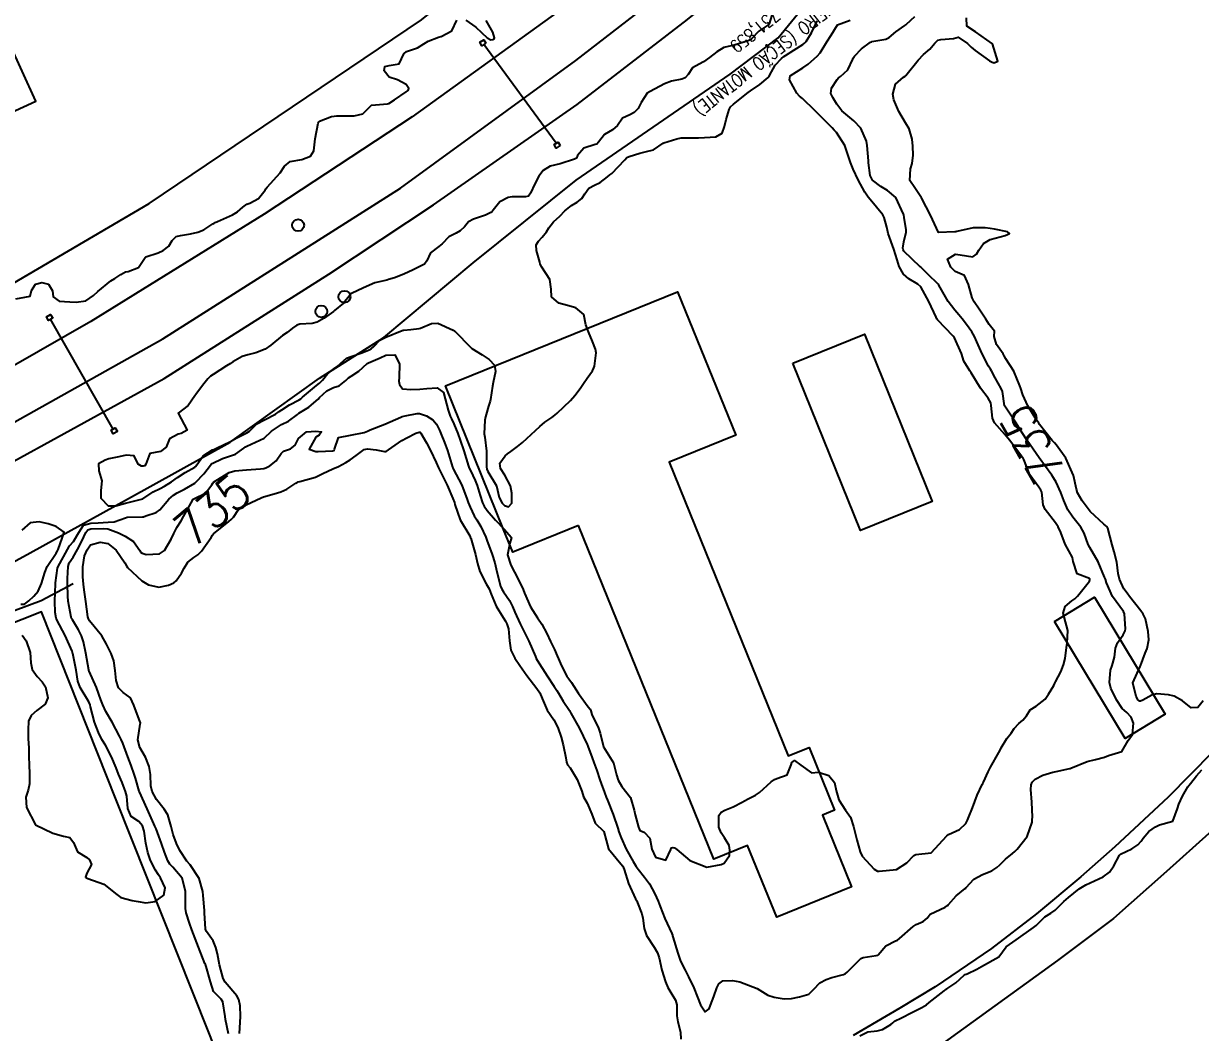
# Model space of a CAD drawing. Header units: metres. Extents: x 307586 to 320046, y 7427249 to 7434250.
# Drawn here: x 316006.3 to 316143, y 7432620.2 to 7432737.4 of the extents above; entities that cross this region are included whole.
import ezdxf
from ezdxf.enums import TextEntityAlignment as Align

# ---------------------------------------------------------------- set-up
doc = ezdxf.new("R2010")
doc.units = ezdxf.units.M
doc.header["$MEASUREMENT"] = 0
for name, color, linetype in [('Cotas', 45, 'Continuous'), ('Curvas de Nivel 1m', 11, 'Continuous'), ('Curvas de Nivel 5m', 15, 'Continuous'), ('Divisa', 42, 'FENCELINE2'), ('Edificações', 30, 'Continuous'), ('Hidrografia', 140, 'Continuous'), ('Linha Férrea', 20, 'Continuous'), ('Portico', 45, 'Continuous'), ('Postes', 20, 'Continuous'), ('TEXTO', 45, 'Continuous'), ('Vias Primárias', 230, 'Continuous')]:
    doc.layers.add(name, color=color, linetype=linetype)
doc.styles.add('ROMANS', font='romans', dxfattribs={"height": 0.2})
doc.styles.add('Style-STANDARD', font='STANDARD.shx')
doc.linetypes.add('FENCELINE2', pattern='A,0.25,-0.1,[132,ltypeshp.shx,S=0.1,R=0,X=-0.1,Y=0],-0.1,1', length=1.45)

msp = doc.modelspace()

# ---------------------------------------------------------------- linework, layer by layer
at = {"layer": 'Curvas de Nivel 1m', "flags": 128}
for points, elevation in [([(316093.38, 7432738.84), (316092.92, 7432737.35), (316092.91, 7432737.3), (316092.86, 7432737.27), (316091.71, 7432736.5), (316090.84, 7432735.6), (316090.72, 7432735.49), (316090.49, 7432735.38), (316088.83, 7432734.88), (316087.65, 7432734.59), (316086.82, 7432734.11), (316085.97, 7432733.43), (316085.3, 7432732.94), (316084.8, 7432732.66), (316084.02, 7432732.23), (316083.52, 7432731.46), (316083.16, 7432731.09), (316082.78, 7432730.92), (316081.57, 7432730.69), (316080.77, 7432730.38), (316079.11, 7432729.51), (316078.76, 7432729.28), (316078.06, 7432728.22), (316077.7, 7432727.53), (316077.22, 7432727.05), (316076.73, 7432726.79), (316075.87, 7432726.41), (316075.31, 7432725.56), (316074.71, 7432725.04), (316073.78, 7432724.5), (316073.11, 7432723.59), (316072.89, 7432723.39), (316072.69, 7432723.34), (316071.38, 7432722.91), (316070.67, 7432722.07), (316070.52, 7432721.76), (316070.29, 7432721.62), (316068.66, 7432721.1), (316067.48, 7432720.83), (316066.65, 7432720.32), (316066.17, 7432719.67), (316065.72, 7432718.76), (316065.21, 7432717.68), (316064.96, 7432717.34), (316064.62, 7432717.27), (316063.06, 7432717.27), (316062.62, 7432717.19), (316061.64, 7432716.68), (316060.87, 7432715.73), (316060.75, 7432715.57), (316060.59, 7432715.44), (316059.98, 7432715.13), (316058.58, 7432714.68), (316057.99, 7432714.36), (316057.52, 7432713.77), (316057.04, 7432713.3), (316056.56, 7432713.04), (316055.73, 7432712.62), (316054.94, 7432711.8), (316054.54, 7432711.48), (316053.58, 7432710.77), (316053.17, 7432709.82), (316052.9, 7432709.45), (316052.52, 7432709.24), (316051.56, 7432708.79), (316050.51, 7432708.28), (316049.39, 7432707.87), (316048.73, 7432707.65), (316048.5, 7432707.58), (316047.13, 7432707.26), (316046.49, 7432706.99), (316045.75, 7432706.65), (316044.48, 7432706.07), (316044.39, 7432706.02), (316044.31, 7432705.93), (316043.5, 7432704.91), (316042.45, 7432704.08), (316042.39, 7432704.01), (316042.33, 7432703.95), (316041.23, 7432703.17), (316040.43, 7432702.7), (316039.86, 7432702.55), (316038.43, 7432702.46), (316038.06, 7432702.37), (316037.55, 7432702.01), (316036.93, 7432701.5), (316036.41, 7432701.16), (316035.05, 7432700.04), (316034.4, 7432699.56), (316033.32, 7432699.13), (316032.39, 7432698.93), (316031.73, 7432698.73), (316030.64, 7432698.09), (316030.49, 7432697.98), (316030.38, 7432697.92), (316029.92, 7432697.64), (316028.36, 7432696.64), (316028.06, 7432696.42), (316027.74, 7432696.13), (316027.13, 7432695.35), (316026.33, 7432694.3), (316026.22, 7432694.14), (316025.44, 7432693.03), (316024.3, 7432692.16), (316025.32, 7432690.15), (316024.65, 7432689.79), (316024.28, 7432689.69), (316023.29, 7432689.15), (316022.9, 7432688.18), (316022.25, 7432687.71), (316021.01, 7432687.44), (316020.52, 7432686.21), (316020.42, 7432686.02), (316020.23, 7432685.98), (316020.02, 7432686), (316019.63, 7432686.22), (316019.2, 7432687.18), (316018.24, 7432687.27), (316017.41, 7432687.08), (316016.24, 7432686.83), (316015.8, 7432686.7), (316015.03, 7432686.27), (316015.07, 7432685.43), (316015.41, 7432684.27), (316015.31, 7432683.16), (316015.32, 7432682.27), (316016.17, 7432681.39), (316017.04, 7432681.39), (316018.18, 7432681.69), (316020.18, 7432682.21), (316021.37, 7432683.02), (316022.2, 7432683.4), (316022.72, 7432683.67), (316023.51, 7432684.17), (316024.22, 7432684.66), (316025.11, 7432685.26), (316026.23, 7432685.88), (316026.37, 7432686), (316026.47, 7432686.14), (316027.2, 7432687.18), (316028.26, 7432687.87), (316028.44, 7432687.94), (316028.83, 7432688.11), (316030.27, 7432688.83), (316031.09, 7432689.26), (316032.28, 7432689.86), (316032.57, 7432690.07), (316033.44, 7432690.91), (316034.3, 7432691.35), (316035.59, 7432692.03), (316036.01, 7432692.33), (316036.31, 7432692.52), (316037.22, 7432693.11), (316038.33, 7432693.69), (316038.52, 7432693.81), (316038.74, 7432693.99), (316040.35, 7432695.35), (316040.69, 7432695.62), (316041.04, 7432695.96), (316041.63, 7432696.7), (316042.37, 7432697.28), (316042.77, 7432697.55), (316043.18, 7432697.94), (316043.82, 7432698.51), (316044.39, 7432698.74), (316045.62, 7432699.13), (316046.4, 7432699.46), (316046.69, 7432699.61), (316046.99, 7432699.89), (316047.69, 7432700.6), (316048.41, 7432700.96), (316050.31, 7432701.74), (316050.42, 7432701.77), (316050.5, 7432701.78), (316051.3, 7432701.84), (316052.29, 7432701.97), (316052.43, 7432702.01), (316053.7, 7432702.56), (316054.43, 7432702.59), (316056.23, 7432701.78), (316056.35, 7432701.71), (316056.42, 7432701.65), (316058.27, 7432699.76), (316058.4, 7432699.65), (316059.58, 7432698.93), (316060.39, 7432698.36), (316061.01, 7432697.72), (316061.12, 7432696.97), (316060.87, 7432695.72), (316060.8, 7432695.27), (316060.55, 7432693.73), (316060.51, 7432693.55), (316060.32, 7432692.96), (316060.05, 7432691.99), (316059.99, 7432691.73), (316059.9, 7432691.34), (316059.8, 7432689.74), (316059.9, 7432689.36), (316060.09, 7432687.73), (316060.08, 7432685.89), (316060.12, 7432685.73), (316060.14, 7432685.64), (316060.23, 7432685.38), (316061.24, 7432683.72), (316061.57, 7432682.34), (316061.89, 7432681.71), (316062.18, 7432681.41), (316062.63, 7432681.25), (316063.04, 7432681.7), (316063.03, 7432682.87), (316062.87, 7432683.7), (316062.23, 7432684.96), (316061.73, 7432685.72), (316061.63, 7432686.32), (316062.26, 7432687.18), (316062.54, 7432687.42), (316062.93, 7432687.7), (316063.7, 7432688.27), (316064.27, 7432688.74), (316065.28, 7432689.68), (316066.29, 7432690.61), (316066.87, 7432691.08), (316067.67, 7432691.65), (316068.04, 7432691.91), (316068.31, 7432692.14), (316069.07, 7432692.88), (316069.83, 7432693.62), (316070.34, 7432694.18), (316070.95, 7432695), (316071.35, 7432695.6), (316071.76, 7432696.2), (316072.38, 7432697.07), (316072.57, 7432697.4), (316072.63, 7432697.59), (316072.84, 7432699.15), (316072.75, 7432699.59), (316072.41, 7432700.46), (316071.92, 7432701.6), (316071.64, 7432702.4), (316071.4, 7432703.6), (316070.46, 7432704.36), (316069.49, 7432704.65), (316068.47, 7432704.92), (316067.62, 7432705.65), (316067.59, 7432706.55), (316067.44, 7432707.65), (316066.52, 7432709.11), (316066.32, 7432709.46), (316066.27, 7432709.66), (316065.89, 7432711.03), (316065.87, 7432711.67), (316066.12, 7432712.1), (316066.56, 7432712.57), (316067.05, 7432713.18), (316067.31, 7432713.65), (316067.88, 7432714.35), (316068.59, 7432715.02), (316069.19, 7432715.63), (316069.95, 7432716.27), (316070.61, 7432716.64), (316071.16, 7432717.06), (316071.5, 7432717.6), (316071.98, 7432718.25), (316072.63, 7432718.62), (316073.29, 7432718.93), (316074.13, 7432719.58), (316074.42, 7432719.8), (316074.65, 7432719.96), (316076.17, 7432721.55), (316076.38, 7432721.83), (316076.67, 7432721.95), (316077.88, 7432722.32), (316078.68, 7432722.52), (316079.46, 7432722.73), (316080.62, 7432723.49), (316080.69, 7432723.53), (316082.17, 7432724), (316082.7, 7432724.12), (316084.02, 7432724.13), (316084.7, 7432724.13), (316085.42, 7432724.16), (316086.7, 7432724.22), (316087.46, 7432724.65), (316087.74, 7432725.41), (316087.91, 7432726.23), (316088.25, 7432727.4), (316088.43, 7432727.72), (316088.75, 7432728.01), (316090.48, 7432729.37), (316090.76, 7432729.57), (316091.82, 7432730.31), (316092.79, 7432731.13), (316092.89, 7432731.25), (316092.94, 7432731.35), (316093.59, 7432732.55), (316094.33, 7432733.33), (316094.61, 7432733.54), (316094.82, 7432733.67), (316095.78, 7432734.28), (316096.83, 7432734.94), (316097.03, 7432735.1), (316097.2, 7432735.3), (316097.84, 7432736.29), (316098.28, 7432737.29), (316098.47, 7432737.68)], 733), ([(316005.46, 7432705.4), (316006.47, 7432705.61), (316007.1, 7432705.74), (316007.26, 7432706.37), (316007.72, 7432707.13), (316008.48, 7432707.3), (316009.24, 7432707.11), (316009.69, 7432706.34), (316009.78, 7432705.65), (316010.46, 7432705.16), (316011.7, 7432705.08), (316012.46, 7432705.04), (316013.56, 7432705.2), (316014.47, 7432705.82), (316014.95, 7432706.28), (316016.49, 7432707.5), (316016.95, 7432707.79), (316017.62, 7432708.25), (316018.19, 7432708.55), (316018.5, 7432708.6), (316019.69, 7432709.04), (316020.45, 7432710.21), (316020.52, 7432710.28), (316021.98, 7432710.74), (316022.53, 7432711.02), (316023.19, 7432711.53), (316023.61, 7432712.18), (316024.07, 7432712.66), (316024.55, 7432712.77), (316025.74, 7432712.96), (316026.56, 7432713.17), (316027.26, 7432713.43), (316028.3, 7432714.12), (316028.47, 7432714.22), (316028.57, 7432714.27), (316028.85, 7432714.39), (316030.58, 7432715.18), (316031.16, 7432715.51), (316031.79, 7432716.08), (316032.27, 7432716.4), (316032.6, 7432716.53), (316033.61, 7432717.06), (316034.38, 7432718.05), (316034.47, 7432718.2), (316034.63, 7432718.37), (316036.13, 7432720.03), (316036.65, 7432720.83), (316037.3, 7432721.37), (316038.66, 7432721.61), (316039.66, 7432721.99), (316040.05, 7432722.6), (316040.21, 7432723.98), (316040.56, 7432725.82), (316040.62, 7432725.97), (316040.66, 7432726.02), (316040.71, 7432726.05), (316042.1, 7432726.58), (316042.72, 7432726.68), (316044.01, 7432726.65), (316044.72, 7432726.66), (316045.73, 7432726.91), (316046.74, 7432727.9), (316048.58, 7432728.04), (316048.75, 7432728.1), (316049.42, 7432728.54), (316050.76, 7432729.47), (316050.98, 7432729.62), (316051.09, 7432729.85), (316050.77, 7432730.31), (316049.74, 7432730.83), (316048.78, 7432731.16), (316048.22, 7432731.89), (316048.29, 7432732.38), (316048.79, 7432732.5), (316049.95, 7432732.7), (316050.5, 7432733.85), (316050.82, 7432734.15), (316052.08, 7432734.58), (316052.82, 7432735.03), (316053.33, 7432735.32), (316054.51, 7432735.81), (316054.78, 7432735.87), (316054.83, 7432735.88), (316056.08, 7432736.55), (316056.65, 7432737.78)], 733), ([(316006.19, 7432666.38), (316006.64, 7432665.72), (316007.11, 7432664.37), (316007.17, 7432663.16), (316007.34, 7432662.37), (316007.93, 7432661.55), (316008.51, 7432660.93), (316008.89, 7432660.35), (316009.17, 7432659.08), (316008.85, 7432658.35), (316007.89, 7432657.62), (316007.21, 7432657.03), (316006.93, 7432656.37), (316006.86, 7432655.37), (316006.89, 7432654.37), (316006.95, 7432653.26), (316006.97, 7432652.37), (316006.99, 7432651.19), (316007.02, 7432650.37), (316007.03, 7432649.12), (316006.89, 7432648.37), (316006.6, 7432647.54), (316006.67, 7432646.37), (316007.73, 7432644.36), (316009.72, 7432643.36), (316010.99, 7432643.04), (316011.71, 7432642.87), (316012.13, 7432642.3), (316012.6, 7432641.21), (316013.69, 7432640.54), (316014.01, 7432640.28), (316014.23, 7432639.72), (316013.67, 7432638.72), (316013.54, 7432638.28), (316013.59, 7432638.21), (316013.66, 7432638.18), (316013.81, 7432638.13), (316015.65, 7432637.45), (316017.17, 7432636.24), (316017.63, 7432635.92), (316018.96, 7432635.55), (316019.63, 7432635.44), (316020.53, 7432635.29), (316021.63, 7432635.43), (316022.63, 7432636.17), (316022.79, 7432637.03), (316022.22, 7432638.18), (316022.01, 7432638.52), (316021.67, 7432639.08), (316021.09, 7432640.2), (316020.75, 7432641.14), (316020.52, 7432642.2), (316020.34, 7432643.59), (316020.15, 7432644.21), (316019.74, 7432644.73), (316018.82, 7432645.3), (316018.43, 7432646.23), (316018.33, 7432647.68), (316018.16, 7432648.23), (316018.06, 7432648.51), (316017.79, 7432649.25), (316017.35, 7432650.24), (316017.09, 7432650.97), (316016.56, 7432652.25), (316015.84, 7432653.6), (316015.44, 7432654.26), (316015.05, 7432655.08), (316014.58, 7432656.27), (316014.12, 7432658.05), (316014.06, 7432658.28), (316013.9, 7432658.63), (316012.93, 7432660.29), (316012.66, 7432661.03), (316012.45, 7432662.3), (316012.05, 7432664.23), (316012.03, 7432664.31), (316012.02, 7432664.36), (316011.97, 7432664.49), (316011.18, 7432666.32), (316010.19, 7432668.15), (316010.12, 7432668.33), (316010.02, 7432669.01), (316009.96, 7432670.33), (316010.04, 7432672.31), (316010.05, 7432672.33), (316010.06, 7432672.43), (316010.29, 7432674.13), (316010.35, 7432674.33), (316010.98, 7432675.45), (316011.45, 7432676.32), (316011.69, 7432676.74), (316012.12, 7432677.24), (316012.74, 7432678.3), (316013.3, 7432679.13), (316014.15, 7432679.36), (316015, 7432679.42), (316016.15, 7432679.5), (316016.87, 7432679.54), (316018.16, 7432679.99), (316018.35, 7432680.05), (316020.16, 7432680.09), (316020.25, 7432680.12), (316020.52, 7432680.21), (316021.75, 7432680.61), (316022.17, 7432680.91), (316023.22, 7432682.17), (316023.73, 7432682.63), (316024.19, 7432682.9), (316025.02, 7432683.33), (316026.21, 7432684.01), (316026.28, 7432684.07), (316026.36, 7432684.14), (316027.26, 7432685.09), (316028.06, 7432686.12), (316028.14, 7432686.22), (316028.24, 7432686.28), (316029.45, 7432686.89), (316030.25, 7432687.16), (316030.95, 7432687.39), (316031.92, 7432688.07), (316032.12, 7432688.22), (316032.27, 7432688.3), (316032.75, 7432688.55), (316034.27, 7432689.24), (316035.14, 7432690.04), (316036.29, 7432690.82), (316037.09, 7432691.22), (316038.13, 7432692), (316038.22, 7432692.08), (316038.3, 7432692.13), (316039.46, 7432692.84), (316040.33, 7432693.56), (316040.53, 7432693.77), (316040.71, 7432693.97), (316041.56, 7432694.74), (316042.34, 7432695.12), (316042.97, 7432695.32), (316043.76, 7432695.94), (316044.06, 7432696.23), (316044.36, 7432696.43), (316045.26, 7432697.03), (316046.23, 7432697.9), (316046.38, 7432697.99), (316047.73, 7432698.55), (316048.39, 7432698.86), (316049.46, 7432698.93), (316050, 7432697.86), (316049.94, 7432696.28), (316049.92, 7432695.86), (316049.99, 7432695.49), (316050.34, 7432694.98), (316051.29, 7432694.89), (316052.34, 7432694.92), (316053.15, 7432695.02), (316054.35, 7432695.1), (316055.09, 7432694.55), (316055.29, 7432693.8), (316055.62, 7432692.48), (316055.89, 7432691.79), (316056.02, 7432691.5), (316056.29, 7432690.9), (316056.76, 7432689.78), (316057.04, 7432689.01), (316057.45, 7432687.77), (316058.01, 7432685.98), (316058.09, 7432685.76), (316058.23, 7432685.49), (316058.79, 7432684.33), (316058.99, 7432683.75), (316059.34, 7432682.6), (316059.62, 7432681.74), (316059.8, 7432681.36), (316060.17, 7432680.85), (316061.13, 7432679.72), (316062.15, 7432678.67), (316062.99, 7432677.7), (316062.79, 7432677.04), (316062.53, 7432675.71), (316062.9, 7432674.5), (316063.35, 7432673.69), (316064.07, 7432672.26), (316064.33, 7432671.68), (316064.5, 7432671.23), (316065.19, 7432669.67), (316066.03, 7432668.36), (316066.52, 7432667.65), (316067.11, 7432666.54), (316067.53, 7432665.64), (316067.98, 7432664.7), (316068.31, 7432663.97), (316068.44, 7432663.63), (316068.78, 7432662.8), (316069.43, 7432661.62), (316069.63, 7432661.3), (316069.94, 7432660.86), (316070.79, 7432659.6), (316071.91, 7432658.03), (316072.11, 7432657.79), (316072.19, 7432657.59), (316072.32, 7432657.16), (316073.08, 7432655.57), (316073.29, 7432654.99), (316073.62, 7432653.56), (316073.67, 7432653.39), (316073.85, 7432653.1), (316074.84, 7432651.55), (316075.19, 7432650.16), (316075.36, 7432649.54), (316075.8, 7432648.79), (316076.8, 7432647.53), (316077.24, 7432646.05), (316077.34, 7432645.52), (316077.74, 7432644.06), (316077.9, 7432643.69), (316078.39, 7432643.51), (316079.04, 7432642.81), (316079.29, 7432641.5), (316079.7, 7432640.58), (316080.93, 7432640.25), (316081.5, 7432641.47), (316081.52, 7432641.67), (316081.72, 7432641.72), (316081.92, 7432641.68), (316082.19, 7432641.46), (316083.69, 7432640.2), (316085.68, 7432639.42), (316087.35, 7432639.74), (316087.69, 7432639.91), (316088.3, 7432640.8), (316088.35, 7432641.39), (316088.25, 7432641.93), (316087.73, 7432642.85), (316087.34, 7432643.4), (316087.07, 7432644.08), (316087.08, 7432645.41), (316087.35, 7432645.81), (316087.76, 7432646.04), (316088.72, 7432646.43), (316089.78, 7432646.97), (316090.03, 7432647.12), (316090.48, 7432647.36), (316091.34, 7432647.8), (316091.79, 7432648.1), (316093.14, 7432649.33), (316093.51, 7432649.62), (316093.81, 7432649.72), (316094.98, 7432650.14), (316095.47, 7432651.3), (316095.56, 7432651.58), (316095.84, 7432651.8), (316096.58, 7432651.29), (316097.82, 7432650.37), (316098.62, 7432650.47), (316099.82, 7432650.07), (316100.49, 7432649.24), (316100.7, 7432648.34), (316101.01, 7432647.24), (316101.77, 7432646.05), (316102.34, 7432645.22), (316102.69, 7432644.16), (316102.92, 7432643.21), (316103.1, 7432642.59), (316103.49, 7432641.2), (316103.71, 7432640.72), (316105.09, 7432639.19), (316105.48, 7432638.98), (316105.68, 7432638.97), (316107.68, 7432639.16), (316108.89, 7432639.95), (316109.71, 7432640.78), (316109.94, 7432640.89), (316111.71, 7432641.11), (316113.52, 7432643.08), (316113.73, 7432643.23), (316115.01, 7432643.8), (316115.75, 7432644.49), (316115.93, 7432644.88), (316116, 7432645.06), (316116.5, 7432646.33), (316116.77, 7432647.05), (316117.04, 7432647.8), (316117.63, 7432649.04), (316117.71, 7432649.14), (316117.81, 7432649.29), (316118.34, 7432650.51), (316118.59, 7432651.03), (316119.57, 7432652.73), (316119.72, 7432653.01), (316119.86, 7432653.29), (316120.52, 7432654.35), (316120.99, 7432655), (316121.35, 7432655.53), (316121.89, 7432656.1), (316122.37, 7432656.51), (316122.77, 7432656.98), (316123.2, 7432657.69), (316123.91, 7432658.13), (316124.95, 7432658.95), (316125.36, 7432659.52), (316125.95, 7432660.51), (316126.09, 7432660.8), (316126.17, 7432660.94), (316126.77, 7432662.12), (316127.08, 7432662.93), (316127.26, 7432663.65), (316127.44, 7432664.93), (316127.49, 7432665.44), (316127.59, 7432666.92), (316127.45, 7432667.5), (316127.06, 7432668.93), (316127.28, 7432669.7), (316128.06, 7432670.35), (316128.4, 7432670.58), (316128.72, 7432670.91), (316130.09, 7432672.62), (316130.15, 7432672.83), (316130.14, 7432672.89), (316130.09, 7432672.94), (316128.66, 7432673.47), (316128.22, 7432674.92), (316128.12, 7432675.4), (316127.26, 7432676.93), (316126.79, 7432678.3), (316126.48, 7432678.94), (316126.17, 7432679.41), (316124.96, 7432680.96), (316124.73, 7432681.49), (316124.55, 7432682.96), (316124.46, 7432683.21), (316124.22, 7432683.54), (316123.17, 7432684.98), (316122.47, 7432686.78), (316122.37, 7432686.99), (316122.26, 7432687.13), (316120.81, 7432689), (316120.29, 7432689.67), (316119.08, 7432691.03), (316118.83, 7432691.55), (316118.7, 7432693.03), (316118.64, 7432693.34), (316118.34, 7432693.88), (316117.44, 7432695.05), (316116.38, 7432696.81), (316116.19, 7432697.06), (316115.5, 7432698.18), (316115.23, 7432699.08), (316114.43, 7432700.88), (316114.28, 7432701.09), (316112.45, 7432702.98), (316112.36, 7432703.11), (316112.28, 7432703.29), (316111.43, 7432705.12), (316110.5, 7432706.81), (316110.18, 7432707.13), (316109.11, 7432707.75), (316108.51, 7432708.28), (316108, 7432709.17), (316107.76, 7432709.94), (316107.38, 7432711.17), (316106.74, 7432713.01), (316106.7, 7432713.18), (316106.58, 7432713.75), (316106.28, 7432714.88), (316106.12, 7432715.19), (316104.62, 7432716.96), (316104.42, 7432717.21), (316104.03, 7432717.82), (316103.23, 7432719.22), (316102.66, 7432720.47), (316102.35, 7432721.23), (316102.2, 7432721.71), (316101.68, 7432723.24), (316100.71, 7432724.73), (316100.46, 7432725.01), (316100.22, 7432725.26), (316098.74, 7432726.75), (316098.22, 7432727.29), (316096.76, 7432728.69), (316096.42, 7432728.96), (316096.13, 7432729.31), (316095.27, 7432730.84), (316095.34, 7432731.32), (316096.8, 7432732.22), (316097.43, 7432732.67), (316098.15, 7432733.29), (316098.5, 7432733.6), (316098.82, 7432734), (316099.62, 7432735.27), (316100.09, 7432736.02), (316100.86, 7432737.25), (316102.31, 7432737.79)], 734), ([(316057.69, 7432737.77), (316058.85, 7432736.96), (316060.16, 7432735.74), (316060.58, 7432735.48), (316060.83, 7432735.52), (316060.97, 7432735.59), (316061.03, 7432735.73), (316060.84, 7432736.37), (316060.04, 7432737.74)], 733), ([(316143.31, 7432658.74), (316142.69, 7432657.96), (316141.91, 7432657.94), (316140.91, 7432658.76), (316139.93, 7432659.27), (316139.28, 7432659.43), (316137.93, 7432659.55), (316137.33, 7432659.4), (316136.28, 7432658.82), (316136.04, 7432658.7), (316135.92, 7432658.7), (316135.84, 7432658.74), (316135.77, 7432658.82), (316135.52, 7432659.23), (316135.15, 7432660.83), (316135.97, 7432662.73), (316136.01, 7432662.78), (316136.04, 7432662.82), (316136.55, 7432664.26), (316136.78, 7432664.81), (316137, 7432665.82), (316136.91, 7432666.81), (316136.59, 7432668.27), (316136.34, 7432668.82), (316136.05, 7432669.21), (316134.75, 7432670.84), (316134.46, 7432671.23), (316134.08, 7432671.76), (316133.58, 7432672.86), (316133.43, 7432673.52), (316133.26, 7432674.86), (316132.95, 7432676.04), (316132.72, 7432676.86), (316132.24, 7432678.79), (316132.21, 7432678.87), (316132.16, 7432678.93), (316131.77, 7432679.27), (316130.19, 7432680.74), (316130.05, 7432680.89), (316129.25, 7432681.95), (316128.72, 7432682.91), (316128.61, 7432683.31), (316128.23, 7432684.92), (316127.34, 7432686.93), (316126.28, 7432688.42), (316126.02, 7432688.69), (316125.77, 7432688.95), (316124.31, 7432690.83), (316124.2, 7432690.97), (316123.9, 7432691.39), (316122.93, 7432692.98), (316122.35, 7432694.27), (316122.12, 7432694.99), (316122.02, 7432695.33), (316121.31, 7432697), (316120.4, 7432698.44), (316120.19, 7432698.8), (316120.06, 7432699.02), (316119.31, 7432700.13), (316119.04, 7432701.03), (316119.06, 7432701.65), (316118.45, 7432702.45), (316118.06, 7432703.04), (316117.28, 7432704.23), (316116.71, 7432705.06), (316116.48, 7432705.53), (316116.06, 7432707.07), (316115.57, 7432708.13), (316114.52, 7432708.61), (316114.02, 7432709.1), (316113.61, 7432710.02), (316114.55, 7432710.62), (316115.1, 7432710.52), (316116.54, 7432710.3), (316116.99, 7432710.61), (316117.24, 7432711.05), (316117.78, 7432711.83), (316118.57, 7432712.31), (316120.32, 7432712.76), (316120.57, 7432712.88), (316120.66, 7432712.92), (316120.82, 7432713.01), (316120.57, 7432713.19), (316119.06, 7432713.52), (316118.58, 7432713.58), (316117.97, 7432713.65), (316116.58, 7432713.68), (316114.71, 7432713.22), (316114.57, 7432713.19), (316114.46, 7432713.2), (316112.57, 7432713.11), (316111.64, 7432715.12), (316110.62, 7432717.06), (316110.59, 7432717.13), (316109.81, 7432718.32), (316109.24, 7432719.15), (316109.3, 7432720.51), (316109.53, 7432721.15), (316109.62, 7432722.08), (316109.58, 7432723.15), (316109.52, 7432723.97), (316109.16, 7432725.15), (316108.72, 7432725.87), (316107.97, 7432727.17), (316107.39, 7432728.54), (316107.28, 7432729.17), (316107.59, 7432730.36), (316108.49, 7432731.16), (316108.7, 7432731.26), (316108.79, 7432731.33), (316110.21, 7432733.14), (316110.82, 7432733.77), (316111.55, 7432734.4), (316112.13, 7432735.12), (316112.51, 7432735.44), (316112.84, 7432735.53), (316114.3, 7432735.64), (316114.84, 7432735.81), (316115.92, 7432735.07), (316116.38, 7432734.62), (316116.82, 7432734.26), (316118.48, 7432733.04), (316118.81, 7432732.88), (316119.03, 7432732.82), (316119.46, 7432733.03), (316118.83, 7432735.04), (316116.85, 7432736.4), (316115.86, 7432737.08), (316115.84, 7432738.05)], 736), ([(316031.41, 7432620.1), (316031.45, 7432620.76), (316031.51, 7432622.07), (316031.48, 7432623.34), (316031.32, 7432624.07), (316031.09, 7432624.48), (316029.74, 7432626.09), (316029.52, 7432626.51), (316029.1, 7432628.1), (316028.84, 7432629.38), (316028.65, 7432630.1), (316028.34, 7432630.88), (316027.58, 7432631.96), (316027.5, 7432632.12), (316027.47, 7432632.23), (316027.36, 7432634.12), (316027.34, 7432634.4), (316027.21, 7432636.12), (316027.17, 7432636.59), (316026.71, 7432638.13), (316025.68, 7432639.68), (316025.3, 7432640.14), (316024.49, 7432641.36), (316024.1, 7432642.16), (316023.72, 7432643.24), (316023.48, 7432644.16), (316023.08, 7432645.5), (316022.67, 7432646.18), (316021.77, 7432647.29), (316021.27, 7432648.2), (316021.11, 7432648.87), (316021.07, 7432650.2), (316020.91, 7432651.1), (316020.48, 7432652.2), (316019.84, 7432653.31), (316019.62, 7432654.21), (316019.87, 7432656.05), (316019.91, 7432656.17), (316019.91, 7432656.21), (316019.87, 7432656.28), (316019.14, 7432658.22), (316018.75, 7432659.07), (316017.92, 7432659.71), (316017.38, 7432660.25), (316017.08, 7432661.1), (316016.99, 7432662.25), (316016.82, 7432663.39), (316016.53, 7432664.25), (316015.98, 7432665.33), (316015.41, 7432666.27), (316014.01, 7432668.04), (316013.91, 7432668.18), (316013.87, 7432668.28), (316013.81, 7432668.49), (316013.57, 7432670.29), (316013.39, 7432671.62), (316013.29, 7432672.29), (316013.22, 7432673.15), (316013.22, 7432674.29), (316013.4, 7432675.59), (316013.71, 7432676.29), (316014.12, 7432676.84), (316015.22, 7432677.17), (316016.12, 7432676.99), (316017.1, 7432676.25), (316018.1, 7432674.75), (316018.28, 7432674.42), (316018.4, 7432674.24), (316020.07, 7432672.69), (316020.86, 7432672.2), (316022.06, 7432671.95), (316023.17, 7432672.17), (316023.77, 7432672.46), (316024.07, 7432672.69), (316024.69, 7432673.55), (316024.97, 7432674.15), (316025.42, 7432674.83), (316026.11, 7432675.39), (316026.56, 7432675.68), (316026.99, 7432676.13), (316027.48, 7432676.76), (316028.14, 7432677.71), (316028.29, 7432677.97), (316028.41, 7432678.12), (316030.16, 7432679.56), (316030.46, 7432679.78), (316030.7, 7432680.08), (316031.31, 7432680.94), (316032.18, 7432681.51), (316033.33, 7432682.05), (316033.91, 7432682.32), (316034.19, 7432682.42), (316035.43, 7432682.79), (316036.2, 7432683.02), (316036.9, 7432683.31), (316037.95, 7432684), (316038.11, 7432684.11), (316038.21, 7432684.15), (316038.42, 7432684.2), (316040.22, 7432684.7), (316041.07, 7432685.12), (316042.23, 7432685.67), (316042.89, 7432685.94), (316043.76, 7432686.42), (316044.25, 7432686.74), (316044.95, 7432687.22), (316045.9, 7432687.91), (316046.26, 7432688), (316047.27, 7432687.89), (316048.26, 7432687.68), (316048.44, 7432687.7), (316048.72, 7432687.87), (316050.27, 7432688.95), (316050.83, 7432689.29), (316051.89, 7432689.83), (316052.28, 7432689.95), (316052.38, 7432689.92), (316052.46, 7432689.83), (316053.14, 7432688.69), (316053.59, 7432687.82), (316054.24, 7432686.42), (316054.51, 7432685.81), (316055.08, 7432684.65), (316055.53, 7432683.79), (316056.19, 7432682.24), (316056.36, 7432681.78), (316056.43, 7432681.53), (316057.05, 7432679.77), (316058.14, 7432677.88), (316058.19, 7432677.81), (316058.21, 7432677.76), (316058.26, 7432677.64), (316058.83, 7432675.75), (316059.04, 7432674.68), (316059.32, 7432673.74), (316060.07, 7432672.32), (316060.4, 7432671.73), (316060.64, 7432671.14), (316061.22, 7432669.72), (316062.03, 7432668.43), (316062.31, 7432667.99), (316062.44, 7432667.7), (316062.63, 7432667.09), (316062.77, 7432665.7), (316062.93, 7432664.64), (316063.39, 7432663.69), (316063.96, 7432662.85), (316064.78, 7432661.67), (316065.93, 7432660.19), (316066.27, 7432659.66), (316066.57, 7432659), (316067.15, 7432657.65), (316067.89, 7432656.54), (316068.38, 7432655.63), (316068.74, 7432654.51), (316068.99, 7432653.62), (316069.32, 7432652.13), (316069.38, 7432651.62), (316069.51, 7432651.31), (316069.82, 7432650.95), (316070.63, 7432649.6), (316071.14, 7432648.24), (316071.37, 7432647.59), (316071.77, 7432646.86), (316072.31, 7432645.58), (316072.72, 7432644.55), (316073.73, 7432643.56), (316074.26, 7432641.55), (316075.69, 7432639.81), (316075.9, 7432639.54), (316076.08, 7432639.14), (316076.56, 7432637.53), (316077.39, 7432635.77), (316077.53, 7432635.52), (316077.63, 7432635.29), (316078.12, 7432634.02), (316078.25, 7432633.51), (316078.4, 7432632.3), (316078.68, 7432631.5), (316079.57, 7432630.15), (316079.95, 7432629.49), (316080.15, 7432628.89), (316080.46, 7432627.48), (316080.88, 7432626.12), (316081.14, 7432625.47), (316081.51, 7432624.87), (316082.03, 7432623.99), (316082.18, 7432623.46), (316082.19, 7432622.17), (316082.29, 7432621.46), (316082.63, 7432620.28), (316082.65, 7432619.45)], 736), ([(316006.04, 7432669.97), (316006.43, 7432669.98), (316006.94, 7432670.37), (316007.53, 7432670.88), (316008.05, 7432671.47), (316008.42, 7432672.35), (316008.79, 7432673.64), (316009.09, 7432674.35), (316010.11, 7432675.89), (316010.29, 7432676.15), (316010.35, 7432676.33), (316010.82, 7432677.63), (316011.07, 7432678.32), (316010.14, 7432678.98), (316009.19, 7432679.3), (316008.15, 7432679.53), (316007.12, 7432679.4), (316006.14, 7432678.57)], 733), ([(316103.45, 7432619.86), (316104.36, 7432620.29), (316105.46, 7432620.42), (316106.06, 7432620.58), (316107.02, 7432621.16), (316107.26, 7432621.37), (316107.48, 7432621.54), (316108.28, 7432621.95), (316109.49, 7432622.57), (316109.86, 7432622.75), (316110.62, 7432623.12), (316111.16, 7432623.45), (316111.5, 7432623.7), (316113.22, 7432625.08), (316113.39, 7432625.21), (316113.52, 7432625.29), (316114.59, 7432626.01), (316115.54, 7432626.87), (316115.65, 7432626.95), (316115.88, 7432627.06), (316117.01, 7432627.58), (316117.55, 7432627.88), (316119.56, 7432629.01), (316120.43, 7432630.16), (316121.59, 7432630.99), (316123.61, 7432632.44), (316123.91, 7432632.66), (316124.21, 7432632.95), (316124.9, 7432633.66), (316125.62, 7432634.1), (316126.12, 7432634.44), (316126.6, 7432634.93), (316127.12, 7432635.46), (316127.65, 7432635.91), (316128.92, 7432636.9), (316129.67, 7432637.39), (316130.7, 7432637.85), (316131.68, 7432638.3), (316132.42, 7432638.86), (316132.94, 7432639.6), (316133.58, 7432640.84), (316133.71, 7432640.95), (316135.01, 7432641.54), (316135.72, 7432642.02), (316136.1, 7432642.45), (316136.34, 7432642.81), (316136.98, 7432643.57), (316137.75, 7432644.13), (316138.22, 7432644.33), (316139.76, 7432644.77), (316140.3, 7432646.25), (316140.47, 7432646.76), (316140.89, 7432647.66), (316141.53, 7432648.75), (316141.64, 7432648.92), (316141.81, 7432649.16), (316142.54, 7432650.02), (316143.16, 7432650.74)], 736)]:
    msp.add_lwpolyline(points, dxfattribs=dict(at, elevation=elevation))
at = {"layer": 'Curvas de Nivel 5m', "elevation": 735, "flags": 128}
msp.add_lwpolyline([(316030.14, 7432620.08), (316029.79, 7432621.75), (316029.76, 7432622.09), (316029.49, 7432623.78), (316029.29, 7432624.09), (316028.4, 7432625.01), (316028.04, 7432626.11), (316027.54, 7432627.91), (316027.46, 7432628.12), (316027.4, 7432628.26), (316026.67, 7432630.13), (316026.08, 7432631.63), (316025.89, 7432632.14), (316025.59, 7432632.94), (316025.2, 7432634.14), (316025.14, 7432634.62), (316025.15, 7432636.14), (316025.14, 7432636.65), (316024.77, 7432638.15), (316023.68, 7432639.42), (316023.31, 7432639.79), (316023.09, 7432640.17), (316022.69, 7432641.18), (316022.35, 7432642.18), (316021.73, 7432643.88), (316021.6, 7432644.19), (316021.48, 7432644.44), (316020.71, 7432646.2), (316019.81, 7432648.18), (316019.8, 7432648.21), (316019.78, 7432648.25), (316019.33, 7432649.75), (316019.19, 7432650.22), (316018.82, 7432651.23), (316018.43, 7432652.23), (316017.85, 7432653.81), (316017.66, 7432654.24), (316017.47, 7432654.63), (316016.61, 7432656.25), (316015.89, 7432657.49), (316015.53, 7432658.26), (316015.33, 7432658.84), (316014.8, 7432660.27), (316013.94, 7432662.2), (316013.92, 7432662.26), (316013.91, 7432662.28), (316013.91, 7432662.32), (316013.57, 7432664.29), (316013.31, 7432665.61), (316013.07, 7432666.29), (316012.7, 7432667), (316012.01, 7432668.13), (316011.92, 7432668.31), (316011.88, 7432668.44), (316011.52, 7432670.32), (316011.47, 7432670.9), (316011.44, 7432672.32), (316011.43, 7432672.96), (316011.5, 7432674.32), (316011.65, 7432674.76), (316012.1, 7432675.44), (316012.61, 7432676.3), (316013.1, 7432677.27), (316013.58, 7432678.29), (316013.82, 7432678.61), (316014.14, 7432678.7), (316015.65, 7432678.75), (316016.14, 7432678.72), (316017.38, 7432678.25), (316018.13, 7432677.86), (316019.12, 7432677.23), (316019.82, 7432676.21), (316019.92, 7432676.02), (316020.11, 7432675.87), (316020.56, 7432675.75), (316022.11, 7432675.8), (316022.7, 7432676.18), (316023.47, 7432677.51), (316023.78, 7432678.17), (316024.15, 7432678.85), (316024.65, 7432679.66), (316024.9, 7432680.15), (316025.36, 7432680.96), (316026.03, 7432682.14), (316026.12, 7432682.21), (316026.18, 7432682.24), (316027.48, 7432682.84), (316028.21, 7432683.84), (316028.31, 7432684.02), (316028.41, 7432684.12), (316030.22, 7432685.24), (316030.87, 7432685.44), (316032.23, 7432685.56), (316033.85, 7432685.66), (316034.23, 7432685.71), (316034.48, 7432685.79), (316034.93, 7432686.03), (316035.66, 7432686.61), (316036.25, 7432687.45), (316036.53, 7432687.74), (316037.35, 7432688.01), (316037.86, 7432688.41), (316038.27, 7432689.21), (316039.2, 7432689.99), (316040.28, 7432690.07), (316040.95, 7432689.96), (316040.65, 7432689.59), (316040.28, 7432689.37), (316039.5, 7432687.98), (316040.26, 7432687.69), (316040.55, 7432687.68), (316042.26, 7432687.77), (316042.39, 7432687.82), (316042.46, 7432687.95), (316042.92, 7432689.3), (316044.28, 7432689.6), (316045.89, 7432689.91), (316046.28, 7432690.07), (316046.58, 7432690.19), (316048.29, 7432690.85), (316050.13, 7432691.68), (316050.3, 7432691.75), (316050.64, 7432691.85), (316052.03, 7432692.11), (316052.31, 7432692.1), (316053.12, 7432691.82), (316053.87, 7432691.38), (316054.29, 7432690.85), (316054.63, 7432690.15), (316054.8, 7432689.8), (316055.23, 7432688.75), (316055.56, 7432687.79), (316056.13, 7432685.89), (316056.17, 7432685.78), (316056.19, 7432685.74), (316056.23, 7432685.66), (316057.23, 7432683.77), (316057.86, 7432682.1), (316057.97, 7432681.76), (316058.18, 7432681.23), (316058.65, 7432680.24), (316058.96, 7432679.75), (316059.42, 7432679), (316060.01, 7432677.73), (316060.14, 7432677.4), (316060.76, 7432675.72), (316061.04, 7432674.78), (316061.28, 7432673.72), (316061.71, 7432672.07), (316061.86, 7432671.71), (316062.06, 7432671.39), (316062.76, 7432670.41), (316063.09, 7432669.69), (316063.37, 7432669.03), (316063.99, 7432667.68), (316064.02, 7432667.61), (316065.01, 7432665.67), (316065.76, 7432663.88), (316065.86, 7432663.66), (316065.97, 7432663.48), (316067.14, 7432661.65), (316067.93, 7432660.4), (316068.24, 7432659.95), (316068.45, 7432659.63), (316069, 7432658.71), (316069.71, 7432657.61), (316069.9, 7432657.32), (316070.86, 7432655.6), (316071.77, 7432653.67), (316071.81, 7432653.59), (316071.85, 7432653.47), (316072.36, 7432652.11), (316072.56, 7432651.58), (316072.89, 7432650.64), (316073.24, 7432649.57), (316073.39, 7432649.16), (316073.79, 7432648.09), (316073.99, 7432647.56), (316074.13, 7432647.21), (316074.78, 7432645.55), (316075.33, 7432643.95), (316075.47, 7432643.54), (316075.73, 7432642.85), (316076.32, 7432641.53), (316077.12, 7432640.1), (316077.47, 7432639.52), (316077.68, 7432639.21), (316078.43, 7432638.27), (316079.01, 7432637.5), (316079.65, 7432636.35), (316080.01, 7432635.49), (316080.26, 7432634.85), (316080.8, 7432633.48), (316081.6, 7432631.74), (316081.67, 7432631.55), (316081.7, 7432631.47), (316081.74, 7432631.32), (316082.29, 7432629.46), (316082.63, 7432628.53), (316083.14, 7432627.45), (316083.53, 7432626.71), (316084.17, 7432625.43), (316084.6, 7432624.33), (316084.93, 7432623.43), (316085.49, 7432622.63), (316085.93, 7432622.97), (316086.11, 7432623.41), (316086.5, 7432624.42), (316086.85, 7432625.41), (316087.05, 7432625.88), (316087.53, 7432626.23), (316088.65, 7432626.26), (316089.52, 7432626.13), (316091.51, 7432625.35), (316092.75, 7432624.58), (316093.5, 7432624.34), (316094.66, 7432624.15), (316095.5, 7432624.19), (316096.42, 7432624.37), (316097.51, 7432624.7), (316098.08, 7432625.27), (316098.8, 7432625.98), (316099.53, 7432626.37), (316100.17, 7432626.6), (316101.54, 7432626.97), (316101.73, 7432627.04), (316101.98, 7432627.22), (316103.56, 7432628.81), (316103.82, 7432628.94), (316105.34, 7432629.18), (316105.53, 7432629.22), (316105.56, 7432629.25), (316106.45, 7432630.3), (316107.59, 7432630.87), (316107.79, 7432630.96), (316108.04, 7432631.15), (316109.61, 7432632.55), (316109.97, 7432632.77), (316110.79, 7432633.12), (316111.24, 7432633.49), (316111.62, 7432633.98), (316113.35, 7432634.8), (316113.63, 7432634.99), (316113.68, 7432635.03), (316113.73, 7432635.08), (316114.61, 7432636.11), (316115.66, 7432636.94), (316115.73, 7432636.99), (316115.77, 7432637.06), (316116.67, 7432638.05), (316117.68, 7432638.59), (316118.75, 7432639.02), (316119.33, 7432639.37), (316119.69, 7432639.71), (316120.36, 7432640.35), (316121.15, 7432641), (316121.45, 7432641.26), (316121.72, 7432641.53), (316122.87, 7432642.97), (316123.44, 7432644.65), (316123.46, 7432644.96), (316123.47, 7432645.25), (316123.39, 7432646.97), (316123.29, 7432648.46), (316123.32, 7432648.97), (316123.46, 7432649.31), (316123.81, 7432649.64), (316124.68, 7432650.1), (316125.83, 7432650.45), (316126.22, 7432650.54), (316127.83, 7432650.87), (316127.87, 7432650.88), (316127.95, 7432650.92), (316129.84, 7432651.71), (316130.81, 7432651.92), (316131.85, 7432652.2), (316132.32, 7432652.4), (316133.85, 7432652.85), (316134.58, 7432654.13), (316135.09, 7432654.83), (316135.2, 7432656.14), (316134.94, 7432656.83), (316134.44, 7432657.37), (316133.91, 7432657.87), (316133.24, 7432658.86), (316132.58, 7432660.22), (316132.43, 7432660.87), (316132.55, 7432662.29), (316132.75, 7432662.86), (316133.02, 7432663.82), (316133.13, 7432664.86), (316133.37, 7432665.48), (316134.02, 7432666.41), (316134.23, 7432666.85), (316134.27, 7432667.09), (316134.18, 7432668.85), (316134.05, 7432669.13), (316132.79, 7432670.86), (316132.09, 7432672.44), (316131.95, 7432672.87), (316131.86, 7432673.11), (316131.09, 7432674.88), (316130.14, 7432676.53), (316129.95, 7432676.89), (316129.47, 7432678.21), (316129.1, 7432678.91), (316128.18, 7432680.07), (316127.6, 7432680.93), (316127.12, 7432682.02), (316126.76, 7432682.93), (316126.22, 7432684.14), (316125.94, 7432684.65), (316125.74, 7432684.95), (316124.26, 7432686.97), (316122.85, 7432688.98), (316122.3, 7432689.86), (316121.59, 7432691), (316120.33, 7432692.84), (316120.27, 7432692.95), (316120.25, 7432693.01), (316119.99, 7432694.66), (316119.86, 7432695.02), (316119.15, 7432696.25), (316118.71, 7432697.04), (316118.6, 7432697.25), (316118.39, 7432697.61), (316117.64, 7432699.05), (316117.03, 7432700.44), (316116.75, 7432701.06), (316116.44, 7432701.59), (316115.82, 7432702.44), (316115.32, 7432703.08), (316114.93, 7432703.55), (316114.46, 7432704.09), (316113.71, 7432705.1), (316112.61, 7432707), (316112.55, 7432707.11), (316112.5, 7432707.17), (316111.38, 7432708.26), (316110.52, 7432709.08), (316110.5, 7432709.1), (316110.46, 7432709.13), (316108.55, 7432710.97), (316108.45, 7432711.16), (316108.42, 7432711.3), (316108.56, 7432712.03), (316108.83, 7432713.16), (316108.83, 7432713.41), (316108.59, 7432714.87), (316108.53, 7432715.16), (316108.51, 7432715.24), (316107.63, 7432717.17), (316106.63, 7432717.99), (316105.89, 7432718.45), (316104.92, 7432719.21), (316104.65, 7432719.73), (316104.45, 7432721.21), (316104.43, 7432721.46), (316104.3, 7432723.21), (316104.21, 7432723.71), (316103.55, 7432725.22), (316102.73, 7432726.08), (316101.35, 7432727.24), (316100.75, 7432728.01), (316100.29, 7432728.79), (316100.08, 7432729.26), (316100.14, 7432729.89), (316100.79, 7432730.88), (316100.97, 7432731.07), (316101.21, 7432731.25), (316102.03, 7432732.01), (316102.61, 7432733.23), (316102.67, 7432733.37), (316102.82, 7432733.6), (316103.62, 7432734.43), (316104.67, 7432735.21), (316104.78, 7432735.26), (316104.83, 7432735.28), (316106.45, 7432735.58), (316106.84, 7432735.78), (316107.61, 7432736.42), (316108.67, 7432737.16), (316108.78, 7432737.24), (316108.86, 7432737.3), (316109.83, 7432738.2)], dxfattribs=at)
at = {"layer": 'Divisa'}
msp.add_lwpolyline([(315852.12, 7432646.18), (315869.6, 7432650.91), (315896.16, 7432657.65), (315924.2, 7432670.13), (315941.23, 7432675.88), (315942, 7432673.6), (315960.83, 7432684.88), (315981.85, 7432694.74), (316000.39, 7432704.46), (316020.92, 7432716.48), (316052.54, 7432737.81), (316058.92, 7432742.98), (316062.1, 7432741.83), (316070.99, 7432748.25, -0.015068), (316101, 7432775.75, 0.018362), (316133.88, 7432806.26, 0.023162), (316155.86, 7432830.37, -0.05537), (316200.06, 7432872.97, 0.017069), (316216.17, 7432886.28, -0.012375), (316237.9, 7432904.58, -0.043956), (316257.03, 7432917.31, 0.012411), (316289.91, 7432936.33, -0.040474), (316332.23, 7432957.73, -0.020004)], format="xyb", dxfattribs=at)
msp.add_lwpolyline([(316012.09, 7432672.32), (316008.38, 7432670.35), (315961.96, 7432653.1), (315910.43, 7432633.75), (315891.32, 7432629.86), (315877.19, 7432626.1), (315877.48, 7432624.89), (315866.76, 7432622.3), (315828.87, 7432612.84)], dxfattribs=at)
at = {"layer": 'Edificações'}
for points in [[(316037.17, 7432765.05), (316042.99, 7432767.73), (316017.55, 7432823.1), (316007.19, 7432818.33), (316002.84, 7432827.8), (315910.82, 7432785.53), (315926.63, 7432751.12), (315921.42, 7432748.73), (315927.68, 7432735.1), (315913.01, 7432728.36), (315929.52, 7432692.41), (316007.77, 7432728.36), (316002.98, 7432738.8), (316036.62, 7432754.26), (316041.17, 7432756.35), (316037.17, 7432765.05)], [(316070.79, 7432679.11), (316063.13, 7432676.01), (316062.07, 7432678.65), (316055.31, 7432695.31), (316082.28, 7432706.24), (316089.04, 7432689.58), (316081.3, 7432686.45), (316095.12, 7432652.36), (316097.54, 7432653.34), (316100.5, 7432646.03), (316099.11, 7432645.46), (316102.47, 7432637.15), (316093.78, 7432633.63), (316090.41, 7432641.94), (316086.5, 7432640.35), (316070.79, 7432679.11)], [(315963.9, 7432651.45), (315963.51, 7432652.33), (315925.29, 7432636.32), (315933.92, 7432617.42), (315951.89, 7432618.08), (315952.07, 7432616.78), (315979.03, 7432616.08), (315979.49, 7432614.92), (315991.4, 7432619.65), (315985.42, 7432634.67), (315991.4, 7432637.05), (315997.11, 7432623.93), (315999.16, 7432611.08), (316011.73, 7432614.06), (316019.41, 7432617.11), (316021.91, 7432610.82), (316030.26, 7432614.14), (316027.76, 7432620.43), (316017.09, 7432647.26), (316008.42, 7432669.06), (315963.88, 7432651.44)]]:
    msp.add_lwpolyline(points, dxfattribs=at)
for points in [[(316095.64, 7432697.94), (316103.97, 7432701.31), (316111.84, 7432681.87), (316103.52, 7432678.5)], [(316126.04, 7432667.97), (316130.7, 7432670.78), (316138.88, 7432657.19), (316134.23, 7432654.38)]]:
    msp.add_lwpolyline(points, close=True, dxfattribs=at)
at = {"layer": 'Hidrografia'}
msp.add_lwpolyline([(315995.72, 7432669.74), (316007.1, 7432675.94), (316018.52, 7432682.23), (316030.34, 7432688.78), (316040.69, 7432696.2), (316048.17, 7432700.94), (316058.53, 7432709.58), (316070.51, 7432719.21), (316088.39, 7432731.5), (316093.94, 7432735.71), (316097.06, 7432739.53)], dxfattribs=at)
at = {"layer": 'Linha Férrea'}
for points in [[(316153.78, 7432816.06), (316137.16, 7432799.2), (316108.62, 7432772.06), (316084.97, 7432751.86), (316069.91, 7432739.86), (316051.44, 7432726.54), (316034.26, 7432715.25), (316014.15, 7432702.8), (315999.04, 7432694.16), (315977.18, 7432683.19), (315954.49, 7432672.58), (315931.63, 7432663.21), (315909.36, 7432655.08), (315882.81, 7432646.73), (315846.21, 7432637.08)], [(315838.47, 7432629.12), (315860.54, 7432634.54), (315877.26, 7432639.09), (315896.25, 7432644.87), (315906.22, 7432648.13), (315922.61, 7432653.52), (315938.64, 7432659.85), (315959.78, 7432668.55), (315980.14, 7432678.12), (316003.37, 7432690.04), (316022.5, 7432700.77), (316039.42, 7432711.5), (316050.09, 7432718.28), (316070.46, 7432733.11), (316092.26, 7432749.95), (316110.74, 7432765.84), (316124.93, 7432778.98), (316140.81, 7432794.53), (316157.73, 7432811.78)], [(315851.27, 7432627.88), (315870.98, 7432633.19), (315895.91, 7432640.2), (315919.15, 7432648.24), (315948.01, 7432658.87), (315970.5, 7432668.9), (315992.78, 7432679.74), (316022.65, 7432696.18), (316041.77, 7432708.3), (316053.94, 7432716.34), (316070.6, 7432727.98), (316083.43, 7432737.86), (316101.22, 7432752.25), (316115.01, 7432764.28), (316128.3, 7432776.46), (316142.46, 7432790.47), (316161.93, 7432810.01)]]:
    msp.add_lwpolyline(points, dxfattribs=at)
at = {"layer": 'Portico'}
for points in [[(316060.03, 7432735.09), (316059.55, 7432734.8), (316059.31, 7432735.21), (316059.78, 7432735.5)], [(316068.66, 7432723.21), (316068.18, 7432722.92), (316067.93, 7432723.34), (316068.41, 7432723.62)], [(316009.72, 7432703.18), (316009.24, 7432702.9), (316008.99, 7432703.31), (316009.47, 7432703.6)], [(316017.24, 7432690.03), (316016.76, 7432689.75), (316016.51, 7432690.16), (316016.99, 7432690.45)]]:
    msp.add_lwpolyline(points, close=True, dxfattribs=at)
for points in [[(316068.17, 7432723.48), (316059.79, 7432734.94)], [(316016.75, 7432690.3), (316009.48, 7432703.04)]]:
    msp.add_lwpolyline(points, dxfattribs=at)
at = {"layer": 'Postes'}
for centre in [(316038.21, 7432713.96), (316043.6, 7432705.66), (316040.91, 7432703.96)]:
    msp.add_circle(centre, 0.694, dxfattribs=at)
at = {"layer": 'Vias Primárias'}
msp.add_lwpolyline([(316152.08, 7432660.58), (316139.25, 7432647.55), (316133.05, 7432641.8), (316129.1, 7432638.3), (316123.93, 7432634), (316118.71, 7432630), (316112.19, 7432625.52), (316108.07, 7432623.06), (316102.65, 7432619.88)], dxfattribs=at)
msp.add_lwpolyline([(316152.08, 7432660.58), (316139.25, 7432647.55), (316133.05, 7432641.8), (316129.1, 7432638.3), (316123.93, 7432634), (316118.71, 7432630), (316112.19, 7432625.52), (316108.07, 7432623.06), (316102.65, 7432619.88)], dxfattribs=at)
msp.add_lwpolyline([(316152.87, 7432652.18), (316143.96, 7432643.32), (316139.06, 7432638.94), (316132.9, 7432633.47), (316126.4, 7432628.58), (316112.97, 7432618.87), (316098.37, 7432610.54), (316092.28, 7432607.87), (316080.62, 7432602.9), (316073.79, 7432600.69, -0.00751), (316065.92, 7432598.28)], format="xyb", dxfattribs=at)
msp.add_lwpolyline([(316152.87, 7432652.18), (316143.96, 7432643.32), (316139.06, 7432638.94), (316132.9, 7432633.47), (316126.4, 7432628.58), (316112.97, 7432618.87), (316098.37, 7432610.54), (316092.28, 7432607.87), (316080.62, 7432602.9), (316073.79, 7432600.69, -0.00751), (316065.92, 7432598.28)], format="xyb", dxfattribs=at)

# ---------------------------------------------------------------- texts
at = {"layer": 'Cotas', "style": 'Style-STANDARD'}
for rotation, p in [(119.0518, (316123.45, 7432688.55, 735)), (40.1588, (316028.27, 7432680.9, 735))]:
    msp.add_text('735', height=4, rotation=rotation, dxfattribs=at).set_placement(p, align=Align.MIDDLE_CENTER)
at = {"layer": 'TEXTO', "style": 'ROMANS', "width": 0.8}
for s, rotation, p in [('FUNDO=731,859', 218.778, (316098.67, 7432743.42)), ('BUEIRO (SEÇÃO MOTANTE)', 218, (316100.62, 7432740.69))]:
    msp.add_text(s, height=1.5, rotation=rotation, dxfattribs=at).set_placement(p)

doc.saveas('drawing.dxf')
